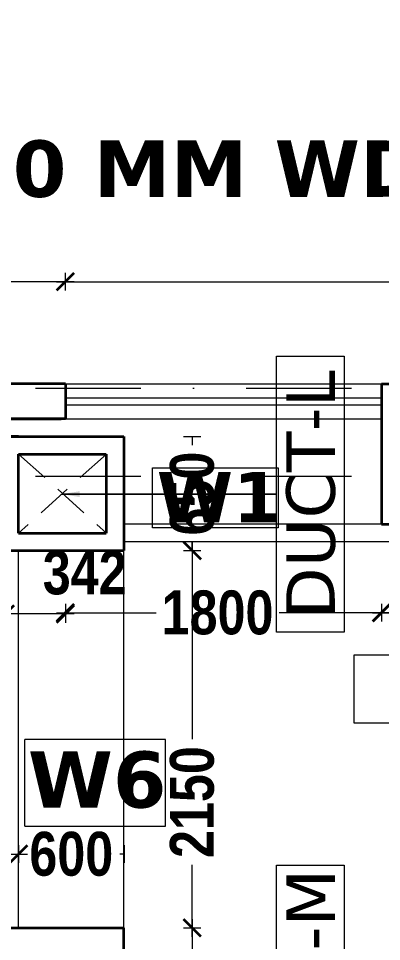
# Model space of a CAD drawing. Header units: millimetres. Extents: x -3092155 to 4513934, y -12317808 to 1850003.
# Drawn here: x -393960 to -391892, y -5687854 to -5682594 of the extents above; entities that cross this region are included whole.
import ezdxf

# ---------------------------------------------------------------- set-up
doc = ezdxf.new("R2010")
doc.units = ezdxf.units.MM
doc.header["$LTSCALE"] = 2
doc.header["$MEASUREMENT"] = 0
doc.header["$PDMODE"] = 34
doc.header["$PDSIZE"] = 500
for name, pattern in [('DASHDOT', [1, 0.5, -0.25, 0, -0.25]), ('DASHED2', [0.375, 0.25, -0.125]), ('HIDDEN', [0.375, 0.25, -0.125])]:
    doc.linetypes.add(name, pattern=pattern)
for name, color, linetype, lineweight in [('cornice', 12, 'Continuous', 25), ('D DIM', 250, 'Continuous', 9), ('DUCT', 37, 'Continuous', 35), ('expen. jt.', 130, 'Continuous', 35), ('glass', 5, 'Continuous', 15), ('GRID', 251, 'DASHDOT', 5), ('PROJ', 251, 'HIDDEN', 5), ('SILL', 74, 'Continuous', 9), ('TEXT', 7, 'Continuous', 13), ('VENTI', 162, 'Continuous', 5), ('W1', 162, 'Continuous', 5), ('W6', 162, 'Continuous', 5)]:
    doc.layers.add(name, color=color, linetype=linetype, lineweight=lineweight)
doc.layers.add('DOT', color=7, linetype='DASHED2', lineweight=0, true_color=0x89067c)
doc.layers.add('duct text', color=7, linetype='Continuous', lineweight=5, true_color=0x30182a)
doc.styles.add('door', font='arial.ttf', dxfattribs={"height": 70})
doc.styles.add('INNER DIM', font='ARIALNB.TTF', dxfattribs={"height": 250})
doc.styles.add('style2', font='verdana.ttf')
doc.dimstyles.new('DOOR', dxfattribs={"dimtxt": 100, "dimasz": 100, "dimexe": 25, "dimexo": 50, "dimgap": 25, "dimtad": 0, "dimtih": 1, "dimtoh": 1, "dimdec": 0, "dimzin": 3, "dimdsep": 46, "dimtxsty": 'door', "dimblk": 'OBLIQUE', "dimcen": 200, "dimclrd": 256, "dimclre": 256, "dimclrt": 256, "dimadec": 0, "dimazin": 0, "dimtfac": 1, "dimtdec": 0, "dimtofl": 0, "dimtmove": 2, "dimatfit": 3, "dimfxl": 300, "dimfxlon": 1, "dimfrac": 1, "dimtolj": 1, "dimtzin": 0, "dimlwd": -1, "dimlwe": -1, "dimarcsym": 0})
doc.dimstyles.new('INNER DIM', dxfattribs={"dimscale": 0, "dimtxt": 250, "dimasz": 100, "dimexe": 50, "dimexo": 50, "dimgap": 50, "dimtad": 0, "dimdec": 0, "dimzin": 0, "dimdsep": 46, "dimtxsty": 'INNER DIM', "dimblk": 'ARCHTICK', "dimcen": 100, "dimdle": 50, "dimclrd": 256, "dimclre": 256, "dimclrt": 256, "dimadec": 0, "dimazin": 0, "dimtfac": 1, "dimtdec": 0, "dimtix": 1, "dimtmove": 2, "dimatfit": 3, "dimfxl": 50, "dimfxlon": 1, "dimtolj": 1, "dimtzin": 0, "dimlwd": -1, "dimlwe": -1, "dimarcsym": 1})

# ---------------------------------------------------------------- blocks, each defined once
blk = doc.blocks.new('_ArchTick')
at = {"color": 0, "linetype": 'ByBlock', "const_width": 0.15}
blk.add_lwpolyline([(-0.5, -0.5), (0.5, 0.5)], dxfattribs=at)
blk = doc.blocks.new('*D610')
at = {"layer": 'D DIM', "ltscale": 100, "transparency": 16777216}
for p, q in [((-393693, -5685930.2), (-393693, -5686030.2)), ((-391893, -5685930.2), (-391893, -5686030.2)), ((-393743, -5685980.2), (-393176.6, -5685980.2)), ((-391843, -5685980.2), (-392476.1, -5685980.2))]:
    blk.add_line(p, q, dxfattribs=at)
at = {"layer": 'Defpoints', "color": 0, "lineweight": 50, "ltscale": 100, "transparency": 16777216}
for p in [(-393693, -5684876.2), (-391893, -5685476.2), (-393693, -5685980.2)]:
    blk.add_point(p, dxfattribs=at)
at = {"layer": 'D DIM', "ltscale": 100, "transparency": 16777216, "xscale": 100, "yscale": 100, "zscale": 100, "rotation": 180}
blk.add_blockref('_ArchTick', (-393693, -5685980.2), dxfattribs=at)
at = {"layer": 'D DIM', "ltscale": 100, "transparency": 16777216, "xscale": 100, "yscale": 100, "zscale": 100}
blk.add_blockref('_ArchTick', (-391893, -5685980.2), dxfattribs=at)
at = {"layer": 'D DIM', "ltscale": 100, "transparency": 16777216, "insert": (-392826.4, -5685980.2), "char_height": 250, "attachment_point": 5, "style": 'INNER DIM'}
blk.add_mtext('\\A1;1800', dxfattribs=at)
blk = doc.blocks.new('*D111')
at = {"layer": 'D DIM', "ltscale": 100, "transparency": 16777216}
for p, q in [((-394034.3, -5685937.3), (-394034.3, -5686037.3)), ((-393692.6, -5685937.3), (-393692.6, -5686037.3)), ((-393642.6, -5685987.3), (-394084.3, -5685987.3))]:
    blk.add_line(p, q, dxfattribs=at)
at = {"layer": 'Defpoints', "color": 0, "lineweight": 50, "ltscale": 100, "transparency": 16777216}
for p in [(-394034.3, -5684883.2), (-393692.6, -5684883.2), (-394034.3, -5685987.3)]:
    blk.add_point(p, dxfattribs=at)
at = {"layer": 'D DIM', "ltscale": 100, "transparency": 16777216, "xscale": 100, "yscale": 100, "zscale": 100, "rotation": 180}
blk.add_blockref('_ArchTick', (-394034.3, -5685987.3), dxfattribs=at)
at = {"layer": 'D DIM', "ltscale": 100, "transparency": 16777216, "xscale": 100, "yscale": 100, "zscale": 100}
blk.add_blockref('_ArchTick', (-393692.6, -5685987.3), dxfattribs=at)
at = {"layer": 'D DIM', "ltscale": 100, "transparency": 16777216, "insert": (-393582.6, -5685752), "char_height": 250, "attachment_point": 5, "style": 'INNER DIM'}
blk.add_mtext('\\A1;342', dxfattribs=at)
blk = doc.blocks.new('*D611')
at = {"layer": 'D DIM', "ltscale": 100, "transparency": 16777216}
for p, q in [((-392970.7, -5685576.2), (-392970.7, -5686701.2)), ((-393020.7, -5685626.2), (-392920.7, -5685626.2)), ((-392970.7, -5687826.2), (-392970.7, -5687417.2)), ((-393020.7, -5687776.2), (-392920.7, -5687776.2))]:
    blk.add_line(p, q, dxfattribs=at)
at = {"layer": 'Defpoints', "color": 0, "lineweight": 50, "ltscale": 100, "transparency": 16777216}
for p in [(-393359.7, -5685626.2), (-393359.3, -5687776.2), (-392970.7, -5687776.2)]:
    blk.add_point(p, dxfattribs=at)
at = {"layer": 'D DIM', "ltscale": 100, "transparency": 16777216, "xscale": 100, "yscale": 100, "zscale": 100}
for p, rotation in [((-392970.7, -5685626.2), 90), ((-392970.7, -5687776.2), 270)]:
    blk.add_blockref('_ArchTick', p, dxfattribs=dict(at, rotation=rotation))
at = {"layer": 'D DIM', "ltscale": 100, "transparency": 16777216, "insert": (-392970.7, -5687059.2), "char_height": 250, "attachment_point": 5, "rotation": 90, "style": 'INNER DIM'}
blk.add_mtext('\\A1;2150', dxfattribs=at)
blk = doc.blocks.new('YHHY')
at = {"layer": 'W6', "ltscale": 0.1}
for p, q in [((-1118359.4, -7711321.1), (-1119161, -7711321.1)), ((-1119161, -7711815.1), (-1119161, -7711321.1)), ((-1118359.4, -7711815.1), (-1118359.4, -7711321.1)), ((-1119161, -7711815.1), (-1118359.4, -7711815.1))]:
    blk.add_line(p, q, dxfattribs=at)
at = {"layer": 'W6', "ltscale": 100, "insert": (-1119143.7, -7711388.2), "char_height": 320, "width": 715.003, "attachment_point": 1, "style": 'style2'}
blk.add_mtext('{\\fVerdana|b1|i0|c0|p34;W6}', dxfattribs=at)
blk = doc.blocks.new('*D684')
at = {"layer": 'D DIM', "ltscale": 100, "transparency": 16777216}
for p, q in [((-400435.1, -5684143.8), (-400435.1, -5684043.8)), ((-393693, -5684143.8), (-393693, -5684043.8)), ((-400485.1, -5684093.8), (-397419.4, -5684093.8)), ((-393643, -5684093.8), (-396708.7, -5684093.8))]:
    blk.add_line(p, q, dxfattribs=at)
at = {"layer": 'Defpoints', "color": 0, "lineweight": 50, "ltscale": 100, "transparency": 16777216}
for p in [(-393693, -5684093.8), (-400435.1, -5684451.2), (-393693, -5684676.2)]:
    blk.add_point(p, dxfattribs=at)
at = {"layer": 'D DIM', "ltscale": 100, "transparency": 16777216, "xscale": 100, "yscale": 100, "zscale": 100, "rotation": 180}
blk.add_blockref('_ArchTick', (-400435.1, -5684093.8), dxfattribs=at)
at = {"layer": 'D DIM', "ltscale": 100, "transparency": 16777216, "xscale": 100, "yscale": 100, "zscale": 100}
blk.add_blockref('_ArchTick', (-393693, -5684093.8), dxfattribs=at)
at = {"layer": 'D DIM', "ltscale": 100, "transparency": 16777216, "insert": (-397064.1, -5684093.8), "char_height": 250, "attachment_point": 5, "style": 'INNER DIM'}
blk.add_mtext('\\A1;6742', dxfattribs=at)
blk = doc.blocks.new('*D685')
at = {"layer": 'D DIM', "ltscale": 100, "transparency": 16777216}
for p, q in [((-393693, -5684143.8), (-393693, -5684043.8)), ((-387459.7, -5684101.2), (-387459.7, -5684043.8)), ((-393743, -5684093.8), (-390932.8, -5684093.8)), ((-387409.7, -5684093.8), (-390219.9, -5684093.8))]:
    blk.add_line(p, q, dxfattribs=at)
at = {"layer": 'Defpoints', "color": 0, "lineweight": 50, "ltscale": 100, "transparency": 16777216}
for p in [(-387459.7, -5684093.8), (-387459.7, -5684151.2), (-393693, -5684676.2)]:
    blk.add_point(p, dxfattribs=at)
at = {"layer": 'D DIM', "ltscale": 100, "transparency": 16777216, "xscale": 100, "yscale": 100, "zscale": 100, "rotation": 180}
blk.add_blockref('_ArchTick', (-393693, -5684093.8), dxfattribs=at)
at = {"layer": 'D DIM', "ltscale": 100, "transparency": 16777216, "xscale": 100, "yscale": 100, "zscale": 100}
blk.add_blockref('_ArchTick', (-387459.7, -5684093.8), dxfattribs=at)
at = {"layer": 'D DIM', "ltscale": 100, "transparency": 16777216, "insert": (-390576.4, -5684093.8), "char_height": 250, "attachment_point": 5, "style": 'INNER DIM'}
blk.add_mtext('\\A1;6233', dxfattribs=at)
blk = doc.blocks.new('*D220')
at = {"layer": 'D DIM', "ltscale": 100, "transparency": 16777216}
for p, q in [((-394159.3, -5687305.4), (-394159.3, -5687405.4)), ((-393959.3, -5687305.4), (-393959.3, -5687405.4)), ((-394209.3, -5687355.4), (-393909.3, -5687355.4))]:
    blk.add_line(p, q, dxfattribs=at)
at = {"layer": 'Defpoints', "color": 0, "lineweight": 50, "ltscale": 100, "transparency": 16777216}
for p in [(-394159.3, -5687157.6), (-393959.3, -5687157.6), (-393959.3, -5687355.4)]:
    blk.add_point(p, dxfattribs=at)
at = {"layer": 'D DIM', "ltscale": 100, "transparency": 16777216, "xscale": 100, "yscale": 100, "zscale": 100, "rotation": 180}
blk.add_blockref('_ArchTick', (-394159.3, -5687355.4), dxfattribs=at)
at = {"layer": 'D DIM', "ltscale": 100, "transparency": 16777216, "xscale": 100, "yscale": 100, "zscale": 100}
blk.add_blockref('_ArchTick', (-393959.3, -5687355.4), dxfattribs=at)
at = {"layer": 'D DIM', "ltscale": 100, "transparency": 16777216, "insert": (-394399.3, -5687605.2), "char_height": 250, "attachment_point": 5, "style": 'INNER DIM'}
blk.add_mtext('\\A1;200', dxfattribs=at)
blk = doc.blocks.new('*D221')
at = {"layer": 'D DIM', "ltscale": 100, "transparency": 16777216}
for p, q in [((-393959.3, -5687305.4), (-393959.3, -5687405.4)), ((-393358.9, -5687305.4), (-393358.9, -5687405.4)), ((-393959.3, -5687355.4), (-393935, -5687355.4)), ((-393358.9, -5687355.4), (-393383.2, -5687355.4))]:
    blk.add_line(p, q, dxfattribs=at)
at = {"layer": 'Defpoints', "color": 0, "lineweight": 50, "ltscale": 100, "transparency": 16777216}
for p in [(-393959.3, -5687157.6), (-393358.9, -5687157.6), (-393358.9, -5687355.4)]:
    blk.add_point(p, dxfattribs=at)
at = {"layer": 'D DIM', "ltscale": 100, "transparency": 16777216, "insert": (-393659.1, -5687355.4), "char_height": 250, "attachment_point": 5, "style": 'INNER DIM'}
blk.add_mtext('\\A1;600', dxfattribs=at)
blk = doc.blocks.new('*D730')
at = {"layer": 'D DIM', "ltscale": 100, "transparency": 16777216}
for p, q in [((-438689.1, 360.6), (-438689.1, 460.6)), ((998.8, 360.6), (998.8, 460.6)), ((1048.8, 410.6), (-438739.1, 410.6))]:
    blk.add_line(p, q, dxfattribs=at)
at = {"layer": 'Defpoints', "color": 0, "lineweight": 50, "ltscale": 100, "transparency": 16777216}
for p in [(-438689.1, 410.6), (998.8, 0), (-438689.1, -5723126.2)]:
    blk.add_point(p, dxfattribs=at)
at = {"layer": 'D DIM', "ltscale": 100, "transparency": 16777216, "xscale": 100, "yscale": 100, "zscale": 100, "rotation": 180}
blk.add_blockref('_ArchTick', (-438689.1, 410.6), dxfattribs=at)
at = {"layer": 'D DIM', "ltscale": 100, "transparency": 16777216, "xscale": 100, "yscale": 100, "zscale": 100}
blk.add_blockref('_ArchTick', (998.8, 410.6), dxfattribs=at)
at = {"layer": 'D DIM', "ltscale": 100, "transparency": 16777216, "insert": (1326.5, 835.2), "char_height": 250, "attachment_point": 5, "style": 'INNER DIM'}
blk.add_mtext('\\A1;439688', dxfattribs=at)
blk = doc.blocks.new('*D896')
at = {"layer": 'D DIM', "ltscale": 100, "transparency": 16777216}
for p, q in [((-392970.7, -5687726.2), (-392970.7, -5688016.9)), ((-393020.7, -5687776.2), (-392920.7, -5687776.2)), ((-392970.7, -5688676.2), (-392970.7, -5688569)), ((-393020.7, -5688626.2), (-392920.7, -5688626.2))]:
    blk.add_line(p, q, dxfattribs=at)
at = {"layer": 'Defpoints', "color": 0, "lineweight": 50, "ltscale": 100, "transparency": 16777216}
for p in [(-393359.7, -5687776.2), (-393359.7, -5688626.2), (-392970.7, -5688626.2)]:
    blk.add_point(p, dxfattribs=at)
at = {"layer": 'D DIM', "ltscale": 100, "transparency": 16777216, "xscale": 100, "yscale": 100, "zscale": 100}
for p, rotation in [((-392970.7, -5687776.2), 90), ((-392970.7, -5688626.2), 270)]:
    blk.add_blockref('_ArchTick', p, dxfattribs=dict(at, rotation=rotation))
at = {"layer": 'D DIM', "ltscale": 100, "transparency": 16777216, "insert": (-392970.7, -5688292.9), "char_height": 250, "attachment_point": 5, "rotation": 90, "style": 'INNER DIM'}
blk.add_mtext('\\A1;850', dxfattribs=at)
blk = doc.blocks.new('*D897')
at = {"layer": 'D DIM', "ltscale": 100, "transparency": 16777216}
for p, q in [((-393020.7, -5684976.2), (-392920.7, -5684976.2)), ((-392970.7, -5684976.2), (-392970.7, -5685025.4)), ((-392970.7, -5685626.2), (-392970.7, -5685577.1)), ((-393020.7, -5685626.2), (-392920.7, -5685626.2))]:
    blk.add_line(p, q, dxfattribs=at)
at = {"layer": 'Defpoints', "color": 0, "lineweight": 50, "ltscale": 100, "transparency": 16777216}
for p in [(-393359.7, -5684976.2), (-392970.7, -5684976.2), (-393359.7, -5685626.2)]:
    blk.add_point(p, dxfattribs=at)
at = {"layer": 'D DIM', "ltscale": 100, "transparency": 16777216, "insert": (-392970.7, -5685301.2), "char_height": 250, "attachment_point": 5, "rotation": 90, "style": 'INNER DIM'}
blk.add_mtext('\\A1;650', dxfattribs=at)
blk = doc.blocks.new('*D898')
at = {"layer": 'D DIM', "ltscale": 100, "transparency": 16777216}
for p, q in [((-391893, -5685930.2), (-391893, -5686030.2)), ((-390692.7, -5685930.2), (-390692.7, -5686030.2)), ((-391943, -5685980.2), (-391643.1, -5685980.2)), ((-390642.7, -5685980.2), (-390942.6, -5685980.2))]:
    blk.add_line(p, q, dxfattribs=at)
at = {"layer": 'Defpoints', "color": 0, "lineweight": 50, "ltscale": 100, "transparency": 16777216}
for p in [(-391893, -5685476.2), (-390692.7, -5685476.2), (-390692.7, -5685980.2)]:
    blk.add_point(p, dxfattribs=at)
at = {"layer": 'D DIM', "ltscale": 100, "transparency": 16777216, "xscale": 100, "yscale": 100, "zscale": 100, "rotation": 180}
blk.add_blockref('_ArchTick', (-391893, -5685980.2), dxfattribs=at)
at = {"layer": 'D DIM', "ltscale": 100, "transparency": 16777216, "xscale": 100, "yscale": 100, "zscale": 100}
blk.add_blockref('_ArchTick', (-390692.7, -5685980.2), dxfattribs=at)
at = {"layer": 'D DIM', "ltscale": 100, "transparency": 16777216, "insert": (-391292.9, -5685980.2), "char_height": 250, "attachment_point": 5, "style": 'INNER DIM'}
blk.add_mtext('\\A1;1200', dxfattribs=at)
blk = doc.blocks.new('_Oblique')
at = {"color": 0, "linetype": 'ByBlock', "lineweight": -2}
blk.add_line((-0.5, -0.5), (0.5, 0.5), dxfattribs=at)
blk = doc.blocks.new('6yuj6kit')
at = {"layer": 'duct text', "ltscale": 0.1}
for points in [[(-103817.8, -5614677.9), (-103817.8, -5613105.3), (-103431.7, -5613105.3), (-103431.7, -5614677.9)], [(-103378, -5615194.6), (-101805.5, -5615194.6), (-101805.5, -5614808.4), (-103378, -5614808.4)], [(-103817.8, -5617577.9), (-103817.8, -5616005.3), (-103431.7, -5616005.3), (-103431.7, -5617577.9)]]:
    blk.add_lwpolyline(points, close=True, dxfattribs=at)
at = {"layer": 'duct text', "ltscale": 0.1, "char_height": 276.639, "width": 1547.237, "attachment_point": 5, "rotation": 90, "style": 'style2'}
for s, insert in [('\\pxt11;DUCT-L', (-103621.3, -5613893.2)), ('\\pxt11;DUCT-M', (-103621.3, -5616793.2))]:
    blk.add_mtext(s, dxfattribs=dict(at, insert=insert))
at = {"layer": 'duct text', "ltscale": 0.1}
blk.add_leader([(-105039.4, -5613891.6), (-103817.8, -5613891.6), (-105039.4, -5613891.6)], dimstyle='DOOR', dxfattribs=at)

msp = doc.modelspace()

# ---------------------------------------------------------------- linework, layer by layer
at = {"layer": 'DOT', "ltscale": 400}
for p, q in [((-393959.3, -5685076.2), (-393459.3, -5685526.2)), ((-393459.3, -5685076.2), (-393959.3, -5685526.2))]:
    msp.add_line(p, q, dxfattribs=at)
at = {"layer": 'DUCT', "ltscale": 100}
for p, q in [((-393693, -5684676.2), (-394171.1, -5684676.2)), ((-393693, -5684676.2), (-393693, -5684876.2)), ((-391893, -5684676.2), (-390692.7, -5684676.2)), ((-391893, -5684676.2), (-391893, -5685476.2)), ((-393693, -5684876.2), (-394171.1, -5684876.2)), ((-394159.7, -5684976.2), (-393359.7, -5684976.2)), ((-393359.7, -5684976.2), (-393359.7, -5685626.2)), ((-393959.7, -5685526.2), (-393959.7, -5685076.2)), ((-393959.7, -5685076.2), (-393459.7, -5685076.2)), ((-393459.7, -5685076.2), (-393459.7, -5685526.2)), ((-391893, -5685476.2), (-390692.7, -5685476.2)), ((-393959.7, -5685526.2), (-393459.7, -5685526.2)), ((-394159.7, -5685626.2), (-393359.7, -5685626.2)), ((-394159.7, -5687776.2), (-393359.7, -5687776.2)), ((-393359.7, -5688626.2), (-393359.7, -5687776.2))]:
    msp.add_line(p, q, dxfattribs=at)
at = {"layer": 'expen. jt.', "ltscale": 100}
for p, q in [((-438889.7, -5684876.2), (-393716.8, -5684876.2)), ((-393959.7, -5684976.2), (-438889.7, -5684976.2))]:
    msp.add_line(p, q, dxfattribs=at)
at = {"layer": 'glass', "ltscale": 100}
for p, q in [((-393693, -5684756.2), (-391893, -5684756.2)), ((-393693, -5684796.2), (-391893, -5684796.2))]:
    msp.add_line(p, q, dxfattribs=at)
at = {"layer": 'GRID', "color": 6, "ltscale": 600}
for p, q in [((-461068.9, -5684701.2), (-366441.5, -5684701.2)), ((-461068.9, -5685201.2), (-366441.5, -5685201.2))]:
    msp.add_line(p, q, dxfattribs=at)
at = {"layer": 'PROJ', "ltscale": 250}
msp.add_line((-393359.3, -5687776.2), (-393359.3, -5685526.2), dxfattribs=at)
at = {"layer": 'SILL', "ltscale": 100}
for p, q in [((-393693, -5684676.2), (-391893, -5684676.2)), ((-393693, -5684876.2), (-391893, -5684876.2)), ((-391893.4, -5685476.2), (-393360.5, -5685476.2)), ((-391893.1, -5685476.2), (-393360.5, -5685476.2)), ((-393359.3, -5687776.2), (-393359.3, -5685526.2)), ((-391741.9, -5685576.2), (-393359, -5685576.2)), ((-393959.7, -5687776.2), (-393959.7, -5685626.2))]:
    msp.add_line(p, q, dxfattribs=at)
at = {"layer": 'VENTI', "ltscale": 100}
msp.add_lwpolyline([(-393196.2, -5685153.7), (-392481.2, -5685153.7), (-392481.2, -5685495.6), (-393196.2, -5685495.6)], close=True, dxfattribs=at)

# ---------------------------------------------------------------- block references
at = {"layer": 'cornice', "color": 3, "lineweight": 50}
msp.add_blockref('6yuj6kit', (-288672.7, -71412.7), dxfattribs=at)
at = {"layer": 'D DIM'}
msp.add_blockref('YHHY', (725237.3, 2024617.8), dxfattribs=at)

# ---------------------------------------------------------------- texts
at = {"layer": 'TEXT', "ltscale": 0.1, "insert": (-394585.1, -5683452.7), "char_height": 250, "attachment_point": 5, "style": 'style2'}
msp.add_mtext('{\\fVerdana|b1|i0|c0|p34;\\H1.2857x;CORRIDOR 2700 MM WD.\\H0.77778x;  }', dxfattribs=at)
at = {"layer": 'W1', "ltscale": 100, "insert": (-393172.3, -5685178), "char_height": 287, "width": 641.269, "attachment_point": 1, "style": 'style2'}
msp.add_mtext('{\\fVerdana|b1|i0|c0|p34;W1}', dxfattribs=at)

# ---------------------------------------------------------------- dimensions: what is measured, and where the dimension line sits
at = {"layer": 'D DIM', "ltscale": 100}
for base, p1, p2, picture, middle in [((-438689.1, 410.6), (998.8, 0), (-438689.1, -5723126.2), '*D730', (1326.5, 835.2)), ((-394034.3, -5685987.3), (-393692.6, -5684883.2), (-394034.3, -5684883.2), '*D111', (-393582.6, -5685752)), ((-393693, -5685980.2), (-391893, -5685476.2), (-393693, -5684876.2), '*D610', (-392826.4, -5685980.2)), ((-393959.3, -5687355.4), (-394159.3, -5687157.6), (-393959.3, -5687157.6), '*D220', (-394399.3, -5687605.2))]:
    dim = msp.add_linear_dim(base=base, p1=p1, p2=p2, dimstyle='INNER DIM', override={"dimscale": 1}, dxfattribs=at)
    dim.commit()
    dim.dimension.update_dxf_attribs({"geometry": picture, "text_midpoint": middle, "dimtype": 160})
for base, p1, p2, picture, middle in [((-393693, -5684093.8), (-400435.1, -5684451.2), (-393693, -5684676.2), '*D684', (-397064.1, -5684093.8)), ((-387459.7, -5684093.8), (-393693, -5684676.2), (-387459.7, -5684151.2), '*D685', (-390576.4, -5684093.8)), ((-390692.7, -5685980.2), (-391893, -5685476.2), (-390692.7, -5685476.2), '*D898', (-391292.9, -5685980.2)), ((-393358.9, -5687355.4), (-393959.3, -5687157.6), (-393358.9, -5687157.6), '*D221', (-393659.1, -5687355.4))]:
    dim = msp.add_linear_dim(base=base, p1=p1, p2=p2, dimstyle='INNER DIM', override={"dimscale": 1}, dxfattribs=at)
    dim.commit()
    dim.dimension.update_dxf_attribs({"geometry": picture, "text_midpoint": middle})
dim = msp.add_linear_dim(base=(-392970.7, -5684976.2), p1=(-393359.7, -5685626.2), p2=(-393359.7, -5684976.2), angle=90, dimstyle='INNER DIM', override={"dimscale": 1}, dxfattribs=at)
dim.commit()
dim.dimension.update_dxf_attribs({"geometry": '*D897', "text_midpoint": (-392970.7, -5685301.2)})
for base, p1, p2, picture, middle in [((-392970.7, -5687776.2), (-393359.7, -5685626.2), (-393359.3, -5687776.2), '*D611', (-392970.7, -5687059.2)), ((-392970.7, -5688626.2), (-393359.7, -5687776.2), (-393359.7, -5688626.2), '*D896', (-392970.7, -5688292.9))]:
    dim = msp.add_linear_dim(base=base, p1=p1, p2=p2, angle=90, dimstyle='INNER DIM', override={"dimscale": 1}, dxfattribs=at)
    dim.commit()
    dim.dimension.update_dxf_attribs({"geometry": picture, "text_midpoint": middle, "dimtype": 160})

doc.saveas('drawing.dxf')
